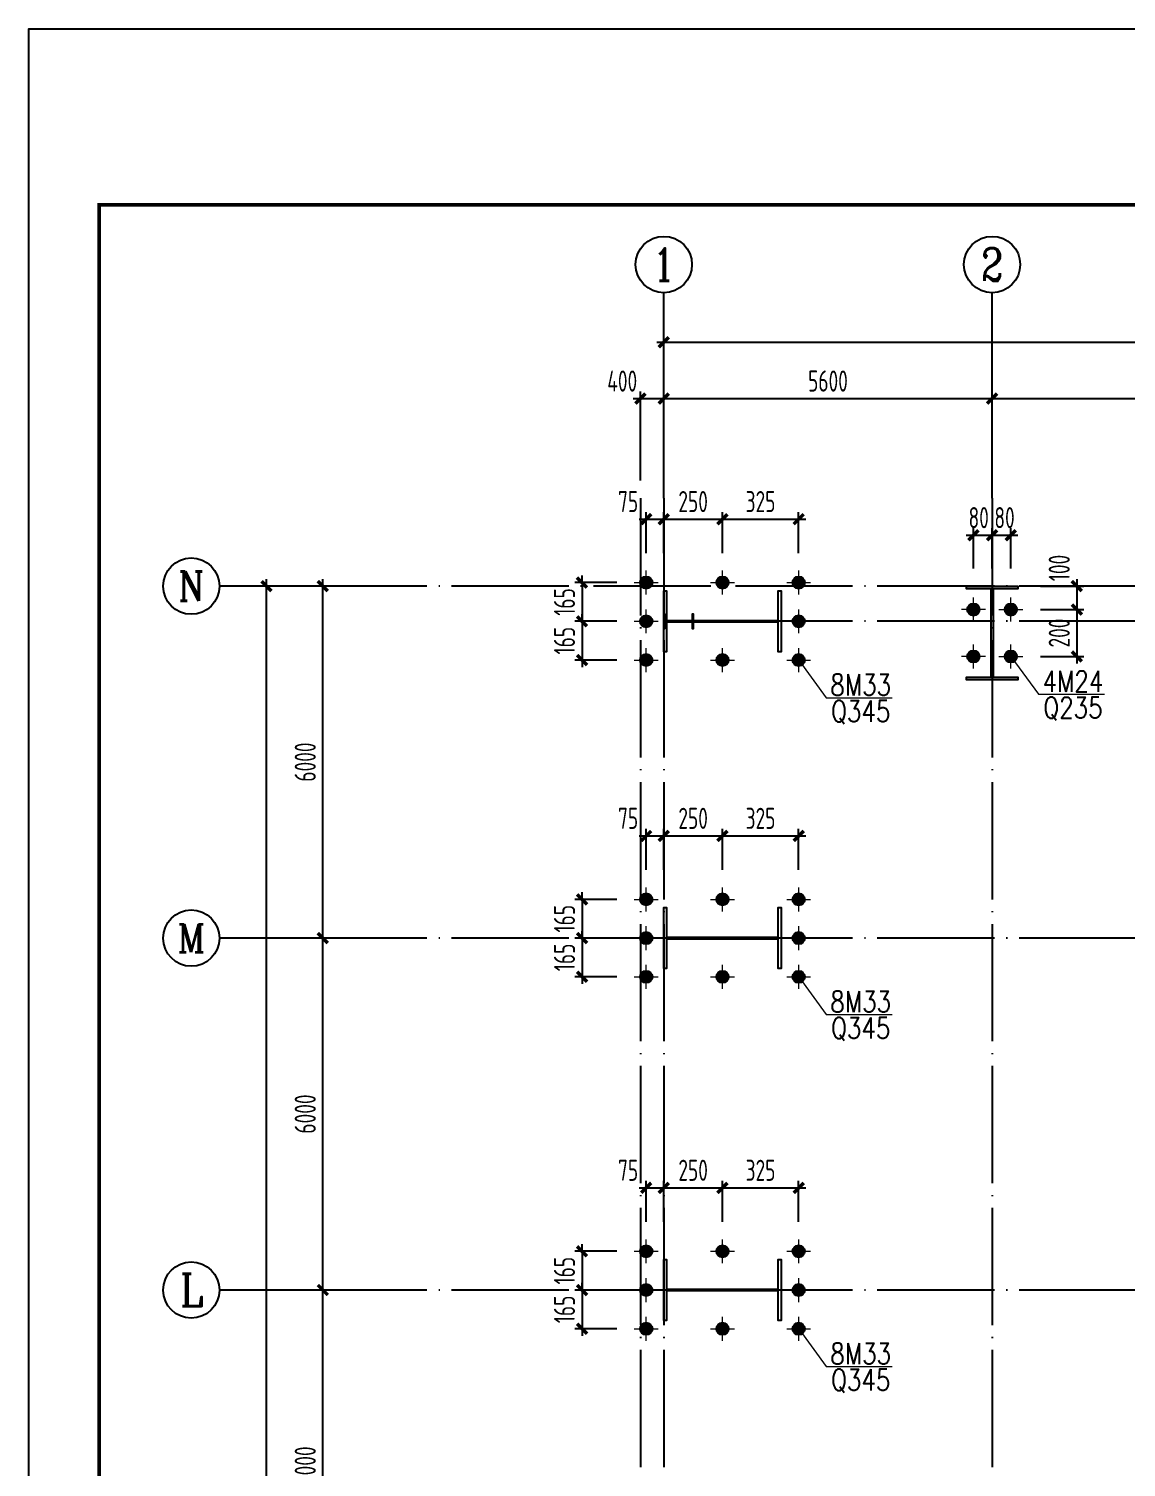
# Model space of a CAD drawing. Extents: x -1389621 to 57380, y -92505 to 283644.
# Drawn here: x -383095 to -364375, y 134046 to 158568 of the extents above; entities that cross this region are included whole.
import ezdxf
from ezdxf.enums import TextEntityAlignment as Align

# ---------------------------------------------------------------- set-up
doc = ezdxf.new("R2010")
doc.units = 0
doc.header["$LTSCALE"] = 100
doc.header["$MEASUREMENT"] = 0
doc.linetypes.add('CENTERX2', pattern=[101.6, 63.5, -12.7, 12.7, -12.7])
doc.linetypes.add('DOTE', pattern=[2.42, 2, -0.2, 0.02, -0.2])
doc.layers.get('0').update_dxf_attribs({"linetype": 'CONTINUOUS'})
doc.layers.get('Defpoints').update_dxf_attribs({"linetype": 'CONTINUOUS'})
for name, color, linetype in [('11000', 4, 'CONTINUOUS'), ('AXIS', 3, 'CONTINUOUS'), ('AXIS_TEXT', 7, 'CONTINUOUS'), ('BORDER', 7, 'CONTINUOUS'), ('DIM', 3, 'CONTINUOUS'), ('DOTE', 1, 'DOTE'), ('PUB_DIM', 3, 'CONTINUOUS'), ('柱子', 3, 'CONTINUOUS')]:
    doc.layers.add(name, color=color, linetype=linetype)
doc.layers.add('PUB_TEXT', color=7, linetype='CONTINUOUS', lineweight=15)
doc.layers.add('轴线', color=1, linetype='CENTERX2', lineweight=13)
doc.styles.add('_TCH_AXIS', font='COMPLEX', dxfattribs={"bigfont": 'GBCBIG'})
doc.styles.add('COMPLEX', font='COMPLEX')
doc.styles.add('hztxt', font='txt', dxfattribs={"width": 0.7, "height": 10, "bigfont": 'hztxt.shx'})
doc.styles.add('TSSD_Dimension', font='tssdeng.shx', dxfattribs={"width": 0.7, "bigfont": 'hztxt.shx'})
doc.dimstyles.new('TSSD_100_100', dxfattribs={"dimtxt": 300, "dimasz": 100, "dimexe": 100, "dimexo": 250, "dimgap": 100, "dimtad": 1, "dimdec": 0, "dimzin": 0, "dimdsep": 46, "dimtxsty": 'TSSD_Dimension', "dimblk": 'ARCHTICK', "dimblk1": 'ARCHTICK', "dimblk2": 'ARCHTICK', "dimcen": 0, "dimdle": 100, "dimclrt": 7, "dimadec": 0, "dimazin": 0, "dimtfac": 1, "dimtdec": 0, "dimtix": 1, "dimtmove": 2, "dimatfit": 3, "dimfxl": 0, "dimtolj": 1, "dimtzin": 0, "dimarcsym": 0})

# ---------------------------------------------------------------- blocks, each defined once
blk = doc.blocks.new('_ArchTick')
at = {"color": 0, "linetype": 'ByBlock'}
blk.add_lwpolyline([(-0.71, -0.71, 0.5, 0.5, 0), (0.71, 0.71, 0.5, 0.5, 0)], format="xyseb", dxfattribs=at)
blk = doc.blocks.new('*D447')
at = {"layer": 'Defpoints', "color": 0, "ltscale": 100}
for p in [(-378079, 137067), (-376585, 137067), (-376585, 131067)]:
    blk.add_point(p, dxfattribs=at)
at = {"layer": 'DIM', "color": 0, "lineweight": -2, "ltscale": 100}
for p, q in [((-378079, 130947), (-378079, 137187)), ((-376885, 137067), (-378199, 137067)), ((-376885, 131067), (-378199, 131067))]:
    blk.add_line(p, q, dxfattribs=at)
at = {"layer": 'DIM', "color": 0, "lineweight": -2, "ltscale": 100, "xscale": 120, "yscale": 120, "zscale": 120}
for p, rotation in [((-378079, 137067), 90), ((-378079, 131067), 270)]:
    blk.add_blockref('_ArchTick', p, dxfattribs=dict(at, rotation=rotation))
at = {"layer": 'DIM', "color": 7, "ltscale": 100, "insert": (-378379, 134067), "char_height": 360, "attachment_point": 5, "rotation": 90, "style": 'TSSD_Dimension'}
blk.add_mtext('\\A1;6000', dxfattribs=at)
blk = doc.blocks.new('*D448')
at = {"layer": 'Defpoints', "color": 0, "ltscale": 100}
for p in [(-378079, 143067), (-376585, 143067), (-376585, 137067)]:
    blk.add_point(p, dxfattribs=at)
at = {"layer": 'DIM', "color": 0, "lineweight": -2, "ltscale": 100}
for p, q in [((-376885, 143067), (-378199, 143067)), ((-378079, 136947), (-378079, 143187)), ((-376885, 137067), (-378199, 137067))]:
    blk.add_line(p, q, dxfattribs=at)
at = {"layer": 'DIM', "color": 0, "lineweight": -2, "ltscale": 100, "xscale": 120, "yscale": 120, "zscale": 120}
for p, rotation in [((-378079, 143067), 90), ((-378079, 137067), 270)]:
    blk.add_blockref('_ArchTick', p, dxfattribs=dict(at, rotation=rotation))
at = {"layer": 'DIM', "color": 7, "ltscale": 100, "insert": (-378379, 140067), "char_height": 360, "attachment_point": 5, "rotation": 90, "style": 'TSSD_Dimension'}
blk.add_mtext('\\A1;6000', dxfattribs=at)
blk = doc.blocks.new('*D449')
at = {"layer": 'Defpoints', "color": 0, "ltscale": 100}
for p in [(-378079, 149067), (-376585, 149067), (-376585, 143067)]:
    blk.add_point(p, dxfattribs=at)
at = {"layer": 'DIM', "color": 0, "lineweight": -2, "ltscale": 100}
for p, q in [((-378079, 142947), (-378079, 149187)), ((-376885, 149067), (-378199, 149067)), ((-376885, 143067), (-378199, 143067))]:
    blk.add_line(p, q, dxfattribs=at)
at = {"layer": 'DIM', "color": 0, "lineweight": -2, "ltscale": 100, "xscale": 120, "yscale": 120, "zscale": 120}
for p, rotation in [((-378079, 149067), 90), ((-378079, 143067), 270)]:
    blk.add_blockref('_ArchTick', p, dxfattribs=dict(at, rotation=rotation))
at = {"layer": 'DIM', "color": 7, "ltscale": 100, "insert": (-378379, 146067), "char_height": 360, "attachment_point": 5, "rotation": 90, "style": 'TSSD_Dimension'}
blk.add_mtext('\\A1;6000', dxfattribs=at)
blk = doc.blocks.new('*D450')
at = {"layer": 'Defpoints', "color": 0, "ltscale": 100}
for p in [(-379039, 149067), (-376345, 149067), (-376345, 77067)]:
    blk.add_point(p, dxfattribs=at)
at = {"layer": 'DIM', "color": 0, "lineweight": -2, "ltscale": 100}
for p, q in [((-379039, 76947), (-379039, 149187)), ((-376645, 149067), (-379159, 149067)), ((-376645, 77067), (-379159, 77067))]:
    blk.add_line(p, q, dxfattribs=at)
at = {"layer": 'DIM', "color": 0, "lineweight": -2, "ltscale": 100, "xscale": 120, "yscale": 120, "zscale": 120}
for p, rotation in [((-379039, 149067), 90), ((-379039, 77067), 270)]:
    blk.add_blockref('_ArchTick', p, dxfattribs=dict(at, rotation=rotation))
at = {"layer": 'DIM', "color": 7, "ltscale": 100, "insert": (-379339, 113067), "char_height": 360, "attachment_point": 5, "rotation": 90, "style": 'TSSD_Dimension'}
blk.add_mtext('\\A1;72000', dxfattribs=at)
blk = doc.blocks.new('*D472')
at = {"layer": 'Defpoints', "color": 0, "ltscale": 100}
for p in [(-366663, 152263), (-372263, 150567), (-366663, 150567)]:
    blk.add_point(p, dxfattribs=at)
at = {"layer": 'DIM', "color": 0, "lineweight": -2, "ltscale": 100}
for p, q in [((-372263, 150867), (-372263, 152383)), ((-366663, 150867), (-366663, 152383)), ((-372383, 152263), (-366543, 152263))]:
    blk.add_line(p, q, dxfattribs=at)
at = {"layer": 'DIM', "color": 0, "lineweight": -2, "ltscale": 100, "xscale": 120, "yscale": 120, "zscale": 120, "rotation": 180}
blk.add_blockref('_ArchTick', (-372263, 152263), dxfattribs=at)
at = {"layer": 'DIM', "color": 0, "lineweight": -2, "ltscale": 100, "xscale": 120, "yscale": 120, "zscale": 120}
blk.add_blockref('_ArchTick', (-366663, 152263), dxfattribs=at)
at = {"layer": 'DIM', "color": 7, "ltscale": 100, "insert": (-369463, 152563), "char_height": 360, "attachment_point": 5, "style": 'TSSD_Dimension'}
blk.add_mtext('\\A1;5600', dxfattribs=at)
blk = doc.blocks.new('*D473')
at = {"layer": 'Defpoints', "color": 0, "ltscale": 100}
for p in [(-360663, 152263), (-366663, 150567), (-360663, 150567)]:
    blk.add_point(p, dxfattribs=at)
at = {"layer": 'DIM', "color": 0, "lineweight": -2, "ltscale": 100}
for p, q in [((-366663, 150867), (-366663, 152383)), ((-360663, 150867), (-360663, 152383)), ((-366783, 152263), (-360543, 152263))]:
    blk.add_line(p, q, dxfattribs=at)
at = {"layer": 'DIM', "color": 0, "lineweight": -2, "ltscale": 100, "xscale": 120, "yscale": 120, "zscale": 120, "rotation": 180}
blk.add_blockref('_ArchTick', (-366663, 152263), dxfattribs=at)
at = {"layer": 'DIM', "color": 0, "lineweight": -2, "ltscale": 100, "xscale": 120, "yscale": 120, "zscale": 120}
blk.add_blockref('_ArchTick', (-360663, 152263), dxfattribs=at)
at = {"layer": 'DIM', "color": 7, "ltscale": 100, "insert": (-363663, 152563), "char_height": 360, "attachment_point": 5, "style": 'TSSD_Dimension'}
blk.add_mtext('\\A1;6000', dxfattribs=at)
blk = doc.blocks.new('*D478')
at = {"layer": 'Defpoints', "color": 0, "ltscale": 100}
for p in [(-336663, 153223), (-372263, 150328), (-336663, 150327)]:
    blk.add_point(p, dxfattribs=at)
at = {"layer": 'DIM', "color": 0, "lineweight": -2, "ltscale": 100}
for p, q in [((-372263, 150628), (-372263, 153344)), ((-336663, 150627), (-336663, 153343)), ((-372383, 153224), (-336543, 153223))]:
    blk.add_line(p, q, dxfattribs=at)
at = {"layer": 'DIM', "color": 0, "lineweight": -2, "ltscale": 100, "xscale": 120, "yscale": 120, "zscale": 120}
for p, rotation in [((-372263, 153224), 179.9981966643627), ((-336663, 153223), 359.9981966643626)]:
    blk.add_blockref('_ArchTick', p, dxfattribs=dict(at, rotation=rotation))
at = {"layer": 'DIM', "color": 7, "ltscale": 100, "insert": (-354463, 153523), "char_height": 360, "attachment_point": 5, "rotation": 359.9982, "style": 'TSSD_Dimension'}
blk.add_mtext('\\A1;35600', dxfattribs=at)
blk = doc.blocks.new('*D481')
at = {"layer": 'Defpoints', "color": 0, "ltscale": 100}
for p in [(-372263, 152263), (-372663, 150567), (-372263, 150567)]:
    blk.add_point(p, dxfattribs=at)
at = {"layer": 'DIM', "color": 0, "lineweight": -2, "ltscale": 100}
for p, q in [((-372663, 150867), (-372663, 152383)), ((-372263, 150867), (-372263, 152383)), ((-372783, 152263), (-372143, 152263))]:
    blk.add_line(p, q, dxfattribs=at)
at = {"layer": 'DIM', "color": 0, "lineweight": -2, "ltscale": 100, "xscale": 120, "yscale": 120, "zscale": 120, "rotation": 180}
blk.add_blockref('_ArchTick', (-372663, 152263), dxfattribs=at)
at = {"layer": 'DIM', "color": 0, "lineweight": -2, "ltscale": 100, "xscale": 120, "yscale": 120, "zscale": 120}
blk.add_blockref('_ArchTick', (-372263, 152263), dxfattribs=at)
at = {"layer": 'DIM', "color": 7, "ltscale": 100, "insert": (-372972, 152563), "char_height": 360, "attachment_point": 5, "style": 'TSSD_Dimension'}
blk.add_mtext('\\A1;400', dxfattribs=at)
blk = doc.blocks.new('_AXISO')
blk.add_circle((0, 0), 0.5)
at = {"layer": 'AXIS_TEXT', "style": 'COMPLEX', "width": 1.041667}
blk.add_attdef('A', text='', height=0.56, dxfattribs=at).set_placement((-0.25, -0.28), (0.25, -0.28), align=Align.FIT)
blk = doc.blocks.new('*D622')
at = {"layer": 'Defpoints', "color": 0, "ltscale": 100}
for p in [(-372767, 137727), (-373658, 137067), (-372767, 137067)]:
    blk.add_point(p, dxfattribs=at)
at = {"layer": 'DIM', "color": 0, "lineweight": -2, "ltscale": 100}
for p, q in [((-373658, 137727), (-373658, 137847)), ((-373067, 137727), (-373778, 137727)), ((-373658, 137727), (-373658, 137067)), ((-373067, 137067), (-373778, 137067)), ((-373658, 137067), (-373658, 136947))]:
    blk.add_line(p, q, dxfattribs=at)
at = {"layer": 'DIM', "color": 0, "lineweight": -2, "ltscale": 100, "xscale": 120, "yscale": 120, "zscale": 120}
for p, rotation in [((-373658, 137727), 270), ((-373658, 137067), 90)]:
    blk.add_blockref('_ArchTick', p, dxfattribs=dict(at, rotation=rotation))
at = {"layer": 'DIM', "color": 7, "ltscale": 100, "insert": (-373958, 137397), "char_height": 360, "attachment_point": 5, "rotation": 90, "style": 'TSSD_Dimension'}
blk.add_mtext('\\A1;165', dxfattribs=at)
blk = doc.blocks.new('*D623')
at = {"layer": 'Defpoints', "color": 0, "ltscale": 100}
for p in [(-372263, 138808), (-372563, 137931), (-372263, 137931)]:
    blk.add_point(p, dxfattribs=at)
at = {"layer": 'DIM', "color": 0, "lineweight": -2, "ltscale": 100}
for p, q in [((-372683, 138808), (-372143, 138808)), ((-372563, 138231), (-372563, 138928)), ((-372263, 138231), (-372263, 138928))]:
    blk.add_line(p, q, dxfattribs=at)
at = {"layer": 'DIM', "color": 0, "lineweight": -2, "ltscale": 100, "xscale": 120, "yscale": 120, "zscale": 120, "rotation": 180}
blk.add_blockref('_ArchTick', (-372563, 138808), dxfattribs=at)
at = {"layer": 'DIM', "color": 0, "lineweight": -2, "ltscale": 100, "xscale": 120, "yscale": 120, "zscale": 120}
blk.add_blockref('_ArchTick', (-372263, 138808), dxfattribs=at)
at = {"layer": 'DIM', "color": 7, "ltscale": 100, "insert": (-372872, 139108), "char_height": 360, "attachment_point": 5, "style": 'TSSD_Dimension'}
blk.add_mtext('\\A1;75', dxfattribs=at)
blk = doc.blocks.new('*D624')
at = {"layer": 'Defpoints', "color": 0, "ltscale": 100}
for p in [(-371263, 138808), (-372263, 137931), (-371263, 137931)]:
    blk.add_point(p, dxfattribs=at)
at = {"layer": 'DIM', "color": 0, "lineweight": -2, "ltscale": 100}
for p, q in [((-372383, 138808), (-371143, 138808)), ((-372263, 138231), (-372263, 138928)), ((-371263, 138231), (-371263, 138928))]:
    blk.add_line(p, q, dxfattribs=at)
at = {"layer": 'DIM', "color": 0, "lineweight": -2, "ltscale": 100, "xscale": 120, "yscale": 120, "zscale": 120, "rotation": 180}
blk.add_blockref('_ArchTick', (-372263, 138808), dxfattribs=at)
at = {"layer": 'DIM', "color": 0, "lineweight": -2, "ltscale": 100, "xscale": 120, "yscale": 120, "zscale": 120}
blk.add_blockref('_ArchTick', (-371263, 138808), dxfattribs=at)
at = {"layer": 'DIM', "color": 7, "ltscale": 100, "insert": (-371763, 139108), "char_height": 360, "attachment_point": 5, "style": 'TSSD_Dimension'}
blk.add_mtext('\\A1;250', dxfattribs=at)
blk = doc.blocks.new('*D625')
at = {"layer": 'Defpoints', "color": 0, "ltscale": 100}
for p in [(-369963, 138808), (-371263, 137931), (-369963, 137931)]:
    blk.add_point(p, dxfattribs=at)
at = {"layer": 'DIM', "color": 0, "lineweight": -2, "ltscale": 100}
for p, q in [((-371383, 138808), (-369843, 138808)), ((-371263, 138231), (-371263, 138928)), ((-369963, 138231), (-369963, 138928))]:
    blk.add_line(p, q, dxfattribs=at)
at = {"layer": 'DIM', "color": 0, "lineweight": -2, "ltscale": 100, "xscale": 120, "yscale": 120, "zscale": 120, "rotation": 180}
blk.add_blockref('_ArchTick', (-371263, 138808), dxfattribs=at)
at = {"layer": 'DIM', "color": 0, "lineweight": -2, "ltscale": 100, "xscale": 120, "yscale": 120, "zscale": 120}
blk.add_blockref('_ArchTick', (-369963, 138808), dxfattribs=at)
at = {"layer": 'DIM', "color": 7, "ltscale": 100, "insert": (-370613, 139108), "char_height": 360, "attachment_point": 5, "style": 'TSSD_Dimension'}
blk.add_mtext('\\A1;325', dxfattribs=at)
blk = doc.blocks.new('*D626')
at = {"layer": 'Defpoints', "color": 0, "ltscale": 100}
for p in [(-372767, 137067), (-373658, 136407), (-372767, 136407)]:
    blk.add_point(p, dxfattribs=at)
at = {"layer": 'DIM', "color": 0, "lineweight": -2, "ltscale": 100}
for p, q in [((-373658, 137067), (-373658, 137187)), ((-373067, 137067), (-373778, 137067)), ((-373658, 137067), (-373658, 136407)), ((-373067, 136407), (-373778, 136407)), ((-373658, 136407), (-373658, 136287))]:
    blk.add_line(p, q, dxfattribs=at)
at = {"layer": 'DIM', "color": 0, "lineweight": -2, "ltscale": 100, "xscale": 120, "yscale": 120, "zscale": 120}
for p, rotation in [((-373658, 137067), 270), ((-373658, 136407), 90)]:
    blk.add_blockref('_ArchTick', p, dxfattribs=dict(at, rotation=rotation))
at = {"layer": 'DIM', "color": 7, "ltscale": 100, "insert": (-373958, 136737), "char_height": 360, "attachment_point": 5, "rotation": 90, "style": 'TSSD_Dimension'}
blk.add_mtext('\\A1;165', dxfattribs=at)
blk = doc.blocks.new('*D636')
at = {"layer": 'Defpoints', "color": 0, "ltscale": 100}
for p in [(-372767, 143727), (-373658, 143067), (-372767, 143067)]:
    blk.add_point(p, dxfattribs=at)
at = {"layer": 'DIM', "color": 0, "lineweight": -2, "ltscale": 100}
for p, q in [((-373067, 143727), (-373778, 143727)), ((-373658, 143727), (-373658, 143847)), ((-373658, 143727), (-373658, 143067)), ((-373067, 143067), (-373778, 143067)), ((-373658, 143067), (-373658, 142947))]:
    blk.add_line(p, q, dxfattribs=at)
at = {"layer": 'DIM', "color": 0, "lineweight": -2, "ltscale": 100, "xscale": 120, "yscale": 120, "zscale": 120}
for p, rotation in [((-373658, 143727), 270), ((-373658, 143067), 90)]:
    blk.add_blockref('_ArchTick', p, dxfattribs=dict(at, rotation=rotation))
at = {"layer": 'DIM', "color": 7, "ltscale": 100, "insert": (-373958, 143397), "char_height": 360, "attachment_point": 5, "rotation": 90, "style": 'TSSD_Dimension'}
blk.add_mtext('\\A1;165', dxfattribs=at)
blk = doc.blocks.new('*D637')
at = {"layer": 'Defpoints', "color": 0, "ltscale": 100}
for p in [(-372263, 144808), (-372563, 143931), (-372263, 143931)]:
    blk.add_point(p, dxfattribs=at)
at = {"layer": 'DIM', "color": 0, "lineweight": -2, "ltscale": 100}
for p, q in [((-372683, 144808), (-372143, 144808)), ((-372563, 144231), (-372563, 144928)), ((-372263, 144231), (-372263, 144928))]:
    blk.add_line(p, q, dxfattribs=at)
at = {"layer": 'DIM', "color": 0, "lineweight": -2, "ltscale": 100, "xscale": 120, "yscale": 120, "zscale": 120, "rotation": 180}
blk.add_blockref('_ArchTick', (-372563, 144808), dxfattribs=at)
at = {"layer": 'DIM', "color": 0, "lineweight": -2, "ltscale": 100, "xscale": 120, "yscale": 120, "zscale": 120}
blk.add_blockref('_ArchTick', (-372263, 144808), dxfattribs=at)
at = {"layer": 'DIM', "color": 7, "ltscale": 100, "insert": (-372872, 145108), "char_height": 360, "attachment_point": 5, "style": 'TSSD_Dimension'}
blk.add_mtext('\\A1;75', dxfattribs=at)
blk = doc.blocks.new('*D638')
at = {"layer": 'Defpoints', "color": 0, "ltscale": 100}
for p in [(-371263, 144808), (-372263, 143931), (-371263, 143931)]:
    blk.add_point(p, dxfattribs=at)
at = {"layer": 'DIM', "color": 0, "lineweight": -2, "ltscale": 100}
for p, q in [((-372383, 144808), (-371143, 144808)), ((-372263, 144231), (-372263, 144928)), ((-371263, 144231), (-371263, 144928))]:
    blk.add_line(p, q, dxfattribs=at)
at = {"layer": 'DIM', "color": 0, "lineweight": -2, "ltscale": 100, "xscale": 120, "yscale": 120, "zscale": 120, "rotation": 180}
blk.add_blockref('_ArchTick', (-372263, 144808), dxfattribs=at)
at = {"layer": 'DIM', "color": 0, "lineweight": -2, "ltscale": 100, "xscale": 120, "yscale": 120, "zscale": 120}
blk.add_blockref('_ArchTick', (-371263, 144808), dxfattribs=at)
at = {"layer": 'DIM', "color": 7, "ltscale": 100, "insert": (-371763, 145108), "char_height": 360, "attachment_point": 5, "style": 'TSSD_Dimension'}
blk.add_mtext('\\A1;250', dxfattribs=at)
blk = doc.blocks.new('*D639')
at = {"layer": 'Defpoints', "color": 0, "ltscale": 100}
for p in [(-369963, 144808), (-371263, 143931), (-369963, 143931)]:
    blk.add_point(p, dxfattribs=at)
at = {"layer": 'DIM', "color": 0, "lineweight": -2, "ltscale": 100}
for p, q in [((-371383, 144808), (-369843, 144808)), ((-371263, 144231), (-371263, 144928)), ((-369963, 144231), (-369963, 144928))]:
    blk.add_line(p, q, dxfattribs=at)
at = {"layer": 'DIM', "color": 0, "lineweight": -2, "ltscale": 100, "xscale": 120, "yscale": 120, "zscale": 120, "rotation": 180}
blk.add_blockref('_ArchTick', (-371263, 144808), dxfattribs=at)
at = {"layer": 'DIM', "color": 0, "lineweight": -2, "ltscale": 100, "xscale": 120, "yscale": 120, "zscale": 120}
blk.add_blockref('_ArchTick', (-369963, 144808), dxfattribs=at)
at = {"layer": 'DIM', "color": 7, "ltscale": 100, "insert": (-370613, 145108), "char_height": 360, "attachment_point": 5, "style": 'TSSD_Dimension'}
blk.add_mtext('\\A1;325', dxfattribs=at)
blk = doc.blocks.new('*D640')
at = {"layer": 'Defpoints', "color": 0, "ltscale": 100}
for p in [(-372767, 143067), (-373658, 142407), (-372767, 142407)]:
    blk.add_point(p, dxfattribs=at)
at = {"layer": 'DIM', "color": 0, "lineweight": -2, "ltscale": 100}
for p, q in [((-373067, 143067), (-373778, 143067)), ((-373658, 143067), (-373658, 143187)), ((-373658, 143067), (-373658, 142407)), ((-373067, 142407), (-373778, 142407)), ((-373658, 142407), (-373658, 142287))]:
    blk.add_line(p, q, dxfattribs=at)
at = {"layer": 'DIM', "color": 0, "lineweight": -2, "ltscale": 100, "xscale": 120, "yscale": 120, "zscale": 120}
for p, rotation in [((-373658, 143067), 270), ((-373658, 142407), 90)]:
    blk.add_blockref('_ArchTick', p, dxfattribs=dict(at, rotation=rotation))
at = {"layer": 'DIM', "color": 7, "ltscale": 100, "insert": (-373958, 142737), "char_height": 360, "attachment_point": 5, "rotation": 90, "style": 'TSSD_Dimension'}
blk.add_mtext('\\A1;165', dxfattribs=at)
blk = doc.blocks.new('*D650')
at = {"layer": 'Defpoints', "color": 0, "ltscale": 100}
for p in [(-372767, 149127), (-373658, 148467), (-372767, 148467)]:
    blk.add_point(p, dxfattribs=at)
at = {"layer": 'DIM', "color": 0, "lineweight": -2, "ltscale": 100}
for p, q in [((-373067, 149127), (-373778, 149127)), ((-373658, 149127), (-373658, 149247)), ((-373658, 149127), (-373658, 148467)), ((-373067, 148467), (-373778, 148467)), ((-373658, 148467), (-373658, 148347))]:
    blk.add_line(p, q, dxfattribs=at)
at = {"layer": 'DIM', "color": 0, "lineweight": -2, "ltscale": 100, "xscale": 120, "yscale": 120, "zscale": 120}
for p, rotation in [((-373658, 149127), 270), ((-373658, 148467), 90)]:
    blk.add_blockref('_ArchTick', p, dxfattribs=dict(at, rotation=rotation))
at = {"layer": 'DIM', "color": 7, "ltscale": 100, "insert": (-373958, 148797), "char_height": 360, "attachment_point": 5, "rotation": 90, "style": 'TSSD_Dimension'}
blk.add_mtext('\\A1;165', dxfattribs=at)
blk = doc.blocks.new('*D651')
at = {"layer": 'Defpoints', "color": 0, "ltscale": 100}
for p in [(-372263, 150208), (-372563, 149331), (-372263, 149331)]:
    blk.add_point(p, dxfattribs=at)
at = {"layer": 'DIM', "color": 0, "lineweight": -2, "ltscale": 100}
for p, q in [((-372563, 149631), (-372563, 150328)), ((-372263, 149631), (-372263, 150328)), ((-372683, 150208), (-372143, 150208))]:
    blk.add_line(p, q, dxfattribs=at)
at = {"layer": 'DIM', "color": 0, "lineweight": -2, "ltscale": 100, "xscale": 120, "yscale": 120, "zscale": 120, "rotation": 180}
blk.add_blockref('_ArchTick', (-372563, 150208), dxfattribs=at)
at = {"layer": 'DIM', "color": 0, "lineweight": -2, "ltscale": 100, "xscale": 120, "yscale": 120, "zscale": 120}
blk.add_blockref('_ArchTick', (-372263, 150208), dxfattribs=at)
at = {"layer": 'DIM', "color": 7, "ltscale": 100, "insert": (-372872, 150508), "char_height": 360, "attachment_point": 5, "style": 'TSSD_Dimension'}
blk.add_mtext('\\A1;75', dxfattribs=at)
blk = doc.blocks.new('*D652')
at = {"layer": 'Defpoints', "color": 0, "ltscale": 100}
for p in [(-371263, 150208), (-372263, 149331), (-371263, 149331)]:
    blk.add_point(p, dxfattribs=at)
at = {"layer": 'DIM', "color": 0, "lineweight": -2, "ltscale": 100}
for p, q in [((-372263, 149631), (-372263, 150328)), ((-371263, 149631), (-371263, 150328)), ((-372383, 150208), (-371143, 150208))]:
    blk.add_line(p, q, dxfattribs=at)
at = {"layer": 'DIM', "color": 0, "lineweight": -2, "ltscale": 100, "xscale": 120, "yscale": 120, "zscale": 120, "rotation": 180}
blk.add_blockref('_ArchTick', (-372263, 150208), dxfattribs=at)
at = {"layer": 'DIM', "color": 0, "lineweight": -2, "ltscale": 100, "xscale": 120, "yscale": 120, "zscale": 120}
blk.add_blockref('_ArchTick', (-371263, 150208), dxfattribs=at)
at = {"layer": 'DIM', "color": 7, "ltscale": 100, "insert": (-371763, 150508), "char_height": 360, "attachment_point": 5, "style": 'TSSD_Dimension'}
blk.add_mtext('\\A1;250', dxfattribs=at)
blk = doc.blocks.new('*D653')
at = {"layer": 'Defpoints', "color": 0, "ltscale": 100}
for p in [(-369963, 150208), (-371263, 149331), (-369963, 149331)]:
    blk.add_point(p, dxfattribs=at)
at = {"layer": 'DIM', "color": 0, "lineweight": -2, "ltscale": 100}
for p, q in [((-371263, 149631), (-371263, 150328)), ((-369963, 149631), (-369963, 150328)), ((-371383, 150208), (-369843, 150208))]:
    blk.add_line(p, q, dxfattribs=at)
at = {"layer": 'DIM', "color": 0, "lineweight": -2, "ltscale": 100, "xscale": 120, "yscale": 120, "zscale": 120, "rotation": 180}
blk.add_blockref('_ArchTick', (-371263, 150208), dxfattribs=at)
at = {"layer": 'DIM', "color": 0, "lineweight": -2, "ltscale": 100, "xscale": 120, "yscale": 120, "zscale": 120}
blk.add_blockref('_ArchTick', (-369963, 150208), dxfattribs=at)
at = {"layer": 'DIM', "color": 7, "ltscale": 100, "insert": (-370613, 150508), "char_height": 360, "attachment_point": 5, "style": 'TSSD_Dimension'}
blk.add_mtext('\\A1;325', dxfattribs=at)
blk = doc.blocks.new('*D654')
at = {"layer": 'Defpoints', "color": 0, "ltscale": 100}
for p in [(-372767, 148467), (-373658, 147807), (-372767, 147807)]:
    blk.add_point(p, dxfattribs=at)
at = {"layer": 'DIM', "color": 0, "lineweight": -2, "ltscale": 100}
for p, q in [((-373067, 148467), (-373778, 148467)), ((-373658, 148467), (-373658, 148587)), ((-373658, 148467), (-373658, 147807)), ((-373067, 147807), (-373778, 147807)), ((-373658, 147807), (-373658, 147687))]:
    blk.add_line(p, q, dxfattribs=at)
at = {"layer": 'DIM', "color": 0, "lineweight": -2, "ltscale": 100, "xscale": 120, "yscale": 120, "zscale": 120}
for p, rotation in [((-373658, 148467), 270), ((-373658, 147807), 90)]:
    blk.add_blockref('_ArchTick', p, dxfattribs=dict(at, rotation=rotation))
at = {"layer": 'DIM', "color": 7, "ltscale": 100, "insert": (-373958, 148137), "char_height": 360, "attachment_point": 5, "rotation": 90, "style": 'TSSD_Dimension'}
blk.add_mtext('\\A1;165', dxfattribs=at)
blk = doc.blocks.new('*D666')
at = {"layer": 'Defpoints', "color": 0, "ltscale": 100}
for p in [(-366343, 149934), (-366663, 149067), (-366343, 149067)]:
    blk.add_point(p, dxfattribs=at)
at = {"layer": 'DIM', "color": 0, "lineweight": -2, "ltscale": 100}
for p, q in [((-366783, 149934), (-366223, 149934)), ((-366663, 149367), (-366663, 150054)), ((-366343, 149367), (-366343, 150054))]:
    blk.add_line(p, q, dxfattribs=at)
at = {"layer": 'DIM', "color": 0, "lineweight": -2, "ltscale": 100, "xscale": 120, "yscale": 120, "zscale": 120, "rotation": 180}
blk.add_blockref('_ArchTick', (-366663, 149934), dxfattribs=at)
at = {"layer": 'DIM', "color": 0, "lineweight": -2, "ltscale": 100, "xscale": 120, "yscale": 120, "zscale": 120}
blk.add_blockref('_ArchTick', (-366343, 149934), dxfattribs=at)
at = {"layer": 'DIM', "color": 7, "ltscale": 100, "insert": (-366451, 150234), "char_height": 360, "attachment_point": 5, "style": 'TSSD_Dimension'}
blk.add_mtext('\\A1;80', dxfattribs=at)
blk = doc.blocks.new('*D667')
at = {"layer": 'Defpoints', "color": 0, "ltscale": 100}
for p in [(-366663, 149934), (-366983, 149067), (-366663, 149067)]:
    blk.add_point(p, dxfattribs=at)
at = {"layer": 'DIM', "color": 0, "lineweight": -2, "ltscale": 100}
for p, q in [((-367103, 149934), (-366543, 149934)), ((-366983, 149367), (-366983, 150054)), ((-366663, 149367), (-366663, 150054))]:
    blk.add_line(p, q, dxfattribs=at)
at = {"layer": 'DIM', "color": 0, "lineweight": -2, "ltscale": 100, "xscale": 120, "yscale": 120, "zscale": 120, "rotation": 180}
blk.add_blockref('_ArchTick', (-366983, 149934), dxfattribs=at)
at = {"layer": 'DIM', "color": 0, "lineweight": -2, "ltscale": 100, "xscale": 120, "yscale": 120, "zscale": 120}
blk.add_blockref('_ArchTick', (-366663, 149934), dxfattribs=at)
at = {"layer": 'DIM', "color": 7, "ltscale": 100, "insert": (-366892, 150234), "char_height": 360, "attachment_point": 5, "style": 'TSSD_Dimension'}
blk.add_mtext('\\A1;80', dxfattribs=at)
blk = doc.blocks.new('*D668')
at = {"layer": 'Defpoints', "color": 0, "ltscale": 100}
for p in [(-366139, 148667), (-366139, 147867), (-365218, 147867)]:
    blk.add_point(p, dxfattribs=at)
at = {"layer": 'DIM', "color": 0, "lineweight": -2, "ltscale": 100}
for p, q in [((-365839, 148667), (-365098, 148667)), ((-365218, 148787), (-365218, 147747)), ((-365839, 147867), (-365098, 147867))]:
    blk.add_line(p, q, dxfattribs=at)
at = {"layer": 'DIM', "color": 0, "lineweight": -2, "ltscale": 100, "xscale": 120, "yscale": 120, "zscale": 120}
for p, rotation in [((-365218, 148667), 90), ((-365218, 147867), 270)]:
    blk.add_blockref('_ArchTick', p, dxfattribs=dict(at, rotation=rotation))
at = {"layer": 'DIM', "color": 7, "ltscale": 100, "insert": (-365518, 148267), "char_height": 360, "attachment_point": 5, "rotation": 90, "style": 'TSSD_Dimension'}
blk.add_mtext('\\A1;200', dxfattribs=at)
blk = doc.blocks.new('*D669')
at = {"layer": 'Defpoints', "color": 0, "ltscale": 100}
for p in [(-366139, 149067), (-366139, 148667), (-365218, 148667)]:
    blk.add_point(p, dxfattribs=at)
at = {"layer": 'DIM', "color": 0, "lineweight": -2, "ltscale": 100}
for p, q in [((-365218, 149187), (-365218, 148547)), ((-365839, 149067), (-365098, 149067)), ((-365839, 148667), (-365098, 148667))]:
    blk.add_line(p, q, dxfattribs=at)
at = {"layer": 'DIM', "color": 0, "lineweight": -2, "ltscale": 100, "xscale": 120, "yscale": 120, "zscale": 120}
for p, rotation in [((-365218, 149067), 90), ((-365218, 148667), 270)]:
    blk.add_blockref('_ArchTick', p, dxfattribs=dict(at, rotation=rotation))
at = {"layer": 'DIM', "color": 7, "ltscale": 100, "insert": (-365518, 149376), "char_height": 360, "attachment_point": 5, "rotation": 90, "style": 'TSSD_Dimension'}
blk.add_mtext('\\A1;100', dxfattribs=at)

msp = doc.modelspace()

# ---------------------------------------------------------------- hatches: boundary and pattern name
h = msp.add_hatch(color=256)
edge = h.paths.add_edge_path()
edge.add_arc((-372562.633, 149126.574), 104, 0, 360)
h = msp.add_hatch(color=256)
edge = h.paths.add_edge_path()
edge.add_arc((-371262.633, 149126.574), 104, 0, 360)
h = msp.add_hatch(color=256)
edge = h.paths.add_edge_path()
edge.add_arc((-369962.633, 149126.574), 104, 0, 360)
h = msp.add_hatch(color=256)
edge = h.paths.add_edge_path()
edge.add_arc((-366982.633, 148666.574), 104, 0, 360)
h = msp.add_hatch(color=256)
edge = h.paths.add_edge_path()
edge.add_arc((-366342.633, 148666.574), 104, 0, 360)
h = msp.add_hatch(color=256)
edge = h.paths.add_edge_path()
edge.add_arc((-372562.633, 148466.574), 104, 0, 360)
h = msp.add_hatch(color=256)
edge = h.paths.add_edge_path()
edge.add_arc((-369962.633, 148466.574), 104, 0, 360)
h = msp.add_hatch(color=256)
edge = h.paths.add_edge_path()
edge.add_arc((-372562.633, 147806.574), 104, 0, 360)
h = msp.add_hatch(color=256)
edge = h.paths.add_edge_path()
edge.add_arc((-371262.633, 147806.574), 104, 0, 360)
h = msp.add_hatch(color=256)
edge = h.paths.add_edge_path()
edge.add_arc((-369962.633, 147806.574), 104, 0, 360)
h = msp.add_hatch(color=256)
edge = h.paths.add_edge_path()
edge.add_arc((-366982.633, 147866.574), 104, 0, 360)
h = msp.add_hatch(color=256)
edge = h.paths.add_edge_path()
edge.add_arc((-366342.633, 147866.574), 104, 0, 360)
h = msp.add_hatch(color=256)
edge = h.paths.add_edge_path()
edge.add_arc((-372562.633, 143726.574), 104, 0, 360)
h = msp.add_hatch(color=256)
edge = h.paths.add_edge_path()
edge.add_arc((-371262.633, 143726.574), 104, 0, 360)
h = msp.add_hatch(color=256)
edge = h.paths.add_edge_path()
edge.add_arc((-369962.633, 143726.574), 104, 0, 360)
h = msp.add_hatch(color=256)
edge = h.paths.add_edge_path()
edge.add_arc((-372562.633, 143066.574), 104, 0, 360)
h = msp.add_hatch(color=256)
edge = h.paths.add_edge_path()
edge.add_arc((-369962.633, 143066.574), 104, 0, 360)
h = msp.add_hatch(color=256)
edge = h.paths.add_edge_path()
edge.add_arc((-372562.633, 142406.574), 104, 0, 360)
h = msp.add_hatch(color=256)
edge = h.paths.add_edge_path()
edge.add_arc((-371262.633, 142406.574), 104, 0, 360)
h = msp.add_hatch(color=256)
edge = h.paths.add_edge_path()
edge.add_arc((-369962.633, 142406.574), 104, 0, 360)
h = msp.add_hatch(color=256)
edge = h.paths.add_edge_path()
edge.add_arc((-372562.633, 137726.574), 104, 0, 360)
h = msp.add_hatch(color=256)
edge = h.paths.add_edge_path()
edge.add_arc((-371262.633, 137726.574), 104, 0, 360)
h = msp.add_hatch(color=256)
edge = h.paths.add_edge_path()
edge.add_arc((-369962.633, 137726.574), 104, 0, 360)
h = msp.add_hatch(color=256)
edge = h.paths.add_edge_path()
edge.add_arc((-372562.633, 137066.574), 104, 0, 360)
h = msp.add_hatch(color=256)
edge = h.paths.add_edge_path()
edge.add_arc((-369962.633, 137066.574), 104, 0, 360)
h = msp.add_hatch(color=256)
edge = h.paths.add_edge_path()
edge.add_arc((-372562.633, 136406.574), 104, 0, 360)
h = msp.add_hatch(color=256)
edge = h.paths.add_edge_path()
edge.add_arc((-371262.633, 136406.574), 104, 0, 360)
h = msp.add_hatch(color=256)
edge = h.paths.add_edge_path()
edge.add_arc((-369962.633, 136406.574), 104, 0, 360)

# ---------------------------------------------------------------- linework, layer by layer
at = {"layer": '11000'}
for centre in [(-372562.633, 149126.574), (-371262.633, 149126.574), (-369962.633, 149126.574), (-366982.633, 148666.574), (-366342.633, 148666.574), (-372562.633, 148466.574), (-369962.633, 148466.574), (-372562.633, 147806.574), (-371262.633, 147806.574), (-369962.633, 147806.574), (-366982.633, 147866.574), (-366342.633, 147866.574), (-372562.633, 143726.574), (-371262.633, 143726.574), (-369962.633, 143726.574), (-372562.633, 143066.574), (-369962.633, 143066.574), (-372562.633, 142406.574), (-371262.633, 142406.574), (-369962.633, 142406.574), (-372562.633, 137726.574), (-371262.633, 137726.574), (-369962.633, 137726.574), (-372562.633, 137066.574), (-369962.633, 137066.574), (-372562.633, 136406.574), (-371262.633, 136406.574), (-369962.633, 136406.574)]:
    msp.add_circle(centre, 104, dxfattribs=at)
at = {"layer": 'AXIS'}
for p, q in [((-372262.633, 150566.574), (-372262.633, 154068.464)), ((-366662.633, 150566.574), (-366662.633, 154068.464)), ((-376584.631, 149066.574), (-379842.376, 149066.574)), ((-376584.631, 143066.574), (-379842.376, 143066.574)), ((-376584.631, 137066.574), (-379842.376, 137066.574))]:
    msp.add_line(p, q, dxfattribs=at)
at = {"layer": 'BORDER'}
msp.add_lwpolyline([(-383095.485, 57648.326), (-383095.485, 158568.326), (-311815.485, 158568.326), (-311815.485, 57648.326)], close=True, dxfattribs=at)
at = {"layer": 'BORDER', "const_width": 60}
msp.add_lwpolyline([(-381895.485, 58848.326), (-381895.485, 155568.326), (-313015.485, 155568.326), (-313015.485, 58848.326)], close=True, dxfattribs=at)
at = {"layer": 'DOTE', "linetype": 'DOTE', "ltscale": 10}
for p, q in [((-372662.633, 150566.574), (-372662.633, 75566.574)), ((-372262.633, 150566.574), (-372262.633, 75566.574)), ((-366662.633, 150566.574), (-366662.633, 75566.574)), ((-335162.633, 149066.574), (-376584.631, 149066.574)), ((-335162.633, 148466.574), (-372262.633, 148466.574)), ((-335162.633, 143066.574), (-376584.631, 143066.574)), ((-335162.633, 137066.574), (-376584.631, 137066.574))]:
    msp.add_line(p, q, dxfattribs=at)
at = {"layer": 'PUB_TEXT'}
for p, q in [((-369962.633, 147806.574), (-369491.365, 147163.667)), ((-366342.633, 147866.574), (-365871.365, 147223.667)), ((-369491.365, 147163.667), (-368365.713, 147163.667)), ((-365871.365, 147223.667), (-364745.713, 147223.667)), ((-369962.633, 142406.574), (-369491.365, 141763.667)), ((-369491.365, 141763.667), (-368365.713, 141763.667)), ((-369962.633, 136406.574), (-369491.365, 135763.667)), ((-369491.365, 135763.667), (-368365.713, 135763.667))]:
    msp.add_line(p, q, dxfattribs=at)
at = {"layer": '柱子', "ltscale": 100}
for points in [[(-372214.633, 148450.574), (-372214.633, 147946.574), (-372262.633, 147946.574), (-372262.633, 148986.574), (-372214.633, 148986.574), (-372214.633, 148482.574), (-370310.633, 148482.574), (-370310.633, 148986.574), (-370262.633, 148986.574), (-370262.633, 147946.574), (-370310.633, 147946.574), (-370310.633, 148450.574)], [(-366646.633, 147514.574), (-366222.633, 147514.574), (-366222.633, 147466.574), (-367102.633, 147466.574), (-367102.633, 147514.574), (-366678.633, 147514.574), (-366678.633, 149018.574), (-367102.633, 149018.574), (-367102.633, 149066.574), (-366222.633, 149066.574), (-366222.633, 149018.574), (-366646.633, 149018.574)], [(-372250.633, 148462.574), (-372250.633, 148336.574), (-372262.633, 148336.574), (-372262.633, 148596.574), (-372250.633, 148596.574), (-372250.633, 148470.574), (-371774.633, 148470.574), (-371774.633, 148596.574), (-371762.633, 148596.574), (-371762.633, 148336.574), (-371774.633, 148336.574), (-371774.633, 148462.574)], [(-372214.633, 143050.574), (-372214.633, 142546.574), (-372262.633, 142546.574), (-372262.633, 143586.574), (-372214.633, 143586.574), (-372214.633, 143082.574), (-370310.633, 143082.574), (-370310.633, 143586.574), (-370262.633, 143586.574), (-370262.633, 142546.574), (-370310.633, 142546.574), (-370310.633, 143050.574)], [(-372214.633, 137050.574), (-372214.633, 136546.574), (-372262.633, 136546.574), (-372262.633, 137586.574), (-372214.633, 137586.574), (-372214.633, 137082.574), (-370310.633, 137082.574), (-370310.633, 137586.574), (-370262.633, 137586.574), (-370262.633, 136546.574), (-370310.633, 136546.574), (-370310.633, 137050.574)]]:
    msp.add_lwpolyline(points, close=True, dxfattribs=at)
at = {"layer": '轴线'}
for p, q in [((-372766.633, 149126.574), (-372358.633, 149126.574)), ((-372562.633, 148922.574), (-372562.633, 149330.574)), ((-371466.633, 149126.574), (-371058.633, 149126.574)), ((-371262.633, 148922.574), (-371262.633, 149330.574)), ((-370166.633, 149126.574), (-369758.633, 149126.574)), ((-369962.633, 148922.574), (-369962.633, 149330.574)), ((-366982.633, 148462.574), (-366982.633, 148870.574)), ((-366342.633, 148462.574), (-366342.633, 148870.574)), ((-372562.633, 148262.574), (-372562.633, 148670.574)), ((-369962.633, 148262.574), (-369962.633, 148670.574)), ((-366778.633, 148666.574), (-367186.633, 148666.574)), ((-366546.633, 148666.574), (-366138.633, 148666.574)), ((-372766.633, 148466.574), (-372358.633, 148466.574)), ((-370166.633, 148466.574), (-369758.633, 148466.574)), ((-372562.633, 147602.574), (-372562.633, 148010.574)), ((-371262.633, 147602.574), (-371262.633, 148010.574)), ((-369962.633, 147602.574), (-369962.633, 148010.574)), ((-366982.633, 147662.574), (-366982.633, 148070.574)), ((-366342.633, 147662.574), (-366342.633, 148070.574)), ((-372766.633, 147806.574), (-372358.633, 147806.574)), ((-371466.633, 147806.574), (-371058.633, 147806.574)), ((-370166.633, 147806.574), (-369758.633, 147806.574)), ((-366778.633, 147866.574), (-367186.633, 147866.574)), ((-366546.633, 147866.574), (-366138.633, 147866.574)), ((-372766.633, 143726.574), (-372358.633, 143726.574)), ((-372562.633, 143522.574), (-372562.633, 143930.574)), ((-371466.633, 143726.574), (-371058.633, 143726.574)), ((-371262.633, 143522.574), (-371262.633, 143930.574)), ((-370166.633, 143726.574), (-369758.633, 143726.574)), ((-369962.633, 143522.574), (-369962.633, 143930.574)), ((-372562.633, 142862.574), (-372562.633, 143270.574)), ((-369962.633, 142862.574), (-369962.633, 143270.574)), ((-372766.633, 143066.574), (-372358.633, 143066.574)), ((-370166.633, 143066.574), (-369758.633, 143066.574)), ((-372562.633, 142202.574), (-372562.633, 142610.574)), ((-371262.633, 142202.574), (-371262.633, 142610.574)), ((-369962.633, 142202.574), (-369962.633, 142610.574)), ((-372766.633, 142406.574), (-372358.633, 142406.574)), ((-371466.633, 142406.574), (-371058.633, 142406.574)), ((-370166.633, 142406.574), (-369758.633, 142406.574)), ((-372562.633, 137522.574), (-372562.633, 137930.574)), ((-371262.633, 137522.574), (-371262.633, 137930.574)), ((-369962.633, 137522.574), (-369962.633, 137930.574)), ((-372766.633, 137726.574), (-372358.633, 137726.574)), ((-371466.633, 137726.574), (-371058.633, 137726.574)), ((-370166.633, 137726.574), (-369758.633, 137726.574)), ((-372562.633, 136862.574), (-372562.633, 137270.574)), ((-369962.633, 136862.574), (-369962.633, 137270.574)), ((-372766.633, 137066.574), (-372358.633, 137066.574)), ((-370166.633, 137066.574), (-369758.633, 137066.574)), ((-372562.633, 136202.574), (-372562.633, 136610.574)), ((-371262.633, 136202.574), (-371262.633, 136610.574)), ((-369962.633, 136202.574), (-369962.633, 136610.574)), ((-372766.633, 136406.574), (-372358.633, 136406.574)), ((-371466.633, 136406.574), (-371058.633, 136406.574)), ((-370166.633, 136406.574), (-369758.633, 136406.574))]:
    msp.add_line(p, q, dxfattribs=at)

# ---------------------------------------------------------------- block references
at = {"layer": 'AXIS'}
ref = msp.add_blockref('_AXISO', (-372263.425, 154548.464), dxfattribs=dict(at, xscale=960, yscale=960, zscale=960))
ref.add_attrib('A', '1', dxfattribs={"layer": 'AXIS_TEXT', "ltscale": 0.5, "height": 559.138, "style": '_TCH_AXIS', "width": 1.555556}).set_placement((-372449.804, 154268.895), (-372077.045, 154268.895), align=Align.FIT)
ref = msp.add_blockref('_AXISO', (-366663.425, 154548.464), dxfattribs=dict(at, xscale=960, yscale=960, zscale=960))
ref.add_attrib('A', '2', dxfattribs={"layer": 'AXIS_TEXT', "ltscale": 0.5, "height": 559.138, "style": '_TCH_AXIS'}).set_placement((-366849.804, 154268.895), (-366477.045, 154268.895), align=Align.FIT)
ref = msp.add_blockref('_AXISO', (-380322.376, 149066.574), dxfattribs=dict(at, xscale=960, yscale=960, zscale=960))
ref.add_attrib('A', 'N', dxfattribs={"layer": 'AXIS_TEXT', "ltscale": 0.5, "height": 498.312, "style": '_TCH_AXIS'}).set_placement((-380547.803, 148817.418), (-380096.949, 148817.418), align=Align.FIT)
ref = msp.add_blockref('_AXISO', (-380322.376, 143066.574), dxfattribs=dict(at, xscale=960, yscale=960, zscale=960))
ref.add_attrib('A', 'M', dxfattribs={"layer": 'AXIS_TEXT', "ltscale": 0.5, "height": 475.176, "style": '_TCH_AXIS'}).set_placement((-380559.964, 142828.986), (-380084.788, 142828.986), align=Align.FIT)
ref = msp.add_blockref('_AXISO', (-380322.376, 137066.574), dxfattribs=dict(at, xscale=960, yscale=960, zscale=960))
ref.add_attrib('A', 'L', dxfattribs={"layer": 'AXIS_TEXT', "ltscale": 0.5, "height": 546.829, "style": '_TCH_AXIS'}).set_placement((-380517.672, 136793.159), (-380127.08, 136793.159), align=Align.FIT)

# ---------------------------------------------------------------- texts
at = {"layer": 'PUB_DIM', "color": 7, "linetype": 'Continuous', "style": 'hztxt', "width": 0.8}
for s, p in [('8M33', (-368904.221, 147383.608)), ('4M24', (-365284.221, 147443.608)), ('Q235', (-365284.221, 146977.997)), ('Q345', (-368904.221, 146917.997)), ('8M33', (-368904.221, 141983.608)), ('Q345', (-368904.221, 141517.997)), ('8M33', (-368904.221, 135983.608)), ('Q345', (-368904.221, 135517.997))]:
    msp.add_text(s, height=360, dxfattribs=at).set_placement(p, align=Align.MIDDLE)

# ---------------------------------------------------------------- dimensions: what is measured, and where the dimension line sits
at = {"layer": 'DIM', "ltscale": 100}
for p1, p2, distance, picture, middle in [((-372262.633, 150327.694), (-336662.633, 150326.574), 2896.364, '*D478', (-354462.533, 153523.498)), ((-372262.633, 150566.574), (-366662.633, 150566.574), 1696.364, '*D472', (-369462.633, 152562.938)), ((-366662.633, 150566.574), (-360662.633, 150566.574), 1696.364, '*D473', (-363662.633, 152562.938)), ((-376344.631, 77066.574), (-376344.631, 149066.574), 2694.04, '*D450', (-379338.67, 113066.574)), ((-376584.631, 143066.574), (-376584.631, 149066.574), 1494.04, '*D449', (-378378.67, 146066.574)), ((-376584.631, 137066.574), (-376584.631, 143066.574), 1494.04, '*D448', (-378378.67, 140066.574)), ((-376584.631, 131066.574), (-376584.631, 137066.574), 1494.04, '*D447', (-378378.67, 134066.574))]:
    dim = msp.add_aligned_dim(p1=p1, p2=p2, distance=distance, dimstyle='TSSD_100_100', override={"dimscale": 1.2}, dxfattribs=at)
    dim.commit()
    dim.dimension.update_dxf_attribs({"geometry": picture, "text_midpoint": middle})
dim = msp.add_linear_dim(base=(-372262.633, 152262.938), p1=(-372662.633, 150566.574), p2=(-372262.633, 150566.574), angle=0, dimstyle='TSSD_100_100', override={"dimscale": 1.2}, dxfattribs=at)
dim.commit()
dim.dimension.update_dxf_attribs({"geometry": '*D481', "text_midpoint": (-372972.326, 152562.938), "dimtype": 161})
for base, p1, p2, text, picture, middle in [((-372262.633, 150207.694), (-372562.633, 149330.574), (-372262.633, 149330.574), '75', '*D651', (-372872.326, 150507.694)), ((-366662.633, 149933.889), (-366982.633, 149066.574), (-366662.633, 149066.574), '80', '*D667', (-366891.893, 150233.889)), ((-366342.633, 149933.889), (-366662.633, 149066.574), (-366342.633, 149066.574), '80', '*D666', (-366451.372, 150233.889)), ((-372262.633, 144807.694), (-372562.633, 143930.574), (-372262.633, 143930.574), '75', '*D637', (-372872.326, 145107.694)), ((-372262.633, 138807.694), (-372562.633, 137930.574), (-372262.633, 137930.574), '75', '*D623', (-372872.326, 139107.694))]:
    dim = msp.add_linear_dim(base=base, p1=p1, p2=p2, text=text, dimstyle='TSSD_100_100', override={"dimscale": 1.2}, dxfattribs=at)
    dim.commit()
    dim.dimension.update_dxf_attribs({"geometry": picture, "text_midpoint": middle, "dimtype": 160})
for base, p1, p2, text, picture, middle in [((-371262.633, 150207.694), (-372262.633, 149330.574), (-371262.633, 149330.574), '250', '*D652', (-371762.633, 150507.694)), ((-369962.633, 150207.694), (-371262.633, 149330.574), (-369962.633, 149330.574), '325', '*D653', (-370612.633, 150507.694)), ((-371262.633, 144807.694), (-372262.633, 143930.574), (-371262.633, 143930.574), '250', '*D638', (-371762.633, 145107.694)), ((-369962.633, 144807.694), (-371262.633, 143930.574), (-369962.633, 143930.574), '325', '*D639', (-370612.633, 145107.694)), ((-371262.633, 138807.694), (-372262.633, 137930.574), (-371262.633, 137930.574), '250', '*D624', (-371762.633, 139107.694)), ((-369962.633, 138807.694), (-371262.633, 137930.574), (-369962.633, 137930.574), '325', '*D625', (-370612.633, 139107.694))]:
    dim = msp.add_linear_dim(base=base, p1=p1, p2=p2, text=text, dimstyle='TSSD_100_100', override={"dimscale": 1.2}, dxfattribs=at)
    dim.commit()
    dim.dimension.update_dxf_attribs({"geometry": picture, "text_midpoint": middle})
dim = msp.add_linear_dim(base=(-365218.083, 148666.574), p1=(-366138.633, 149066.574), p2=(-366138.633, 148666.574), angle=90, text='100', dimstyle='TSSD_100_100', override={"dimscale": 1.2}, dxfattribs=at)
dim.commit()
dim.dimension.update_dxf_attribs({"geometry": '*D669', "text_midpoint": (-365518.083, 149376.266), "dimtype": 160})
for base, p1, p2, text, picture, middle in [((-373657.815, 148466.574), (-372766.633, 149126.574), (-372766.633, 148466.574), '165', '*D650', (-373957.815, 148796.574)), ((-365218.083, 147866.574), (-366138.633, 148666.574), (-366138.633, 147866.574), '200', '*D668', (-365518.083, 148266.574)), ((-373657.815, 147806.574), (-372766.633, 148466.574), (-372766.633, 147806.574), '165', '*D654', (-373957.815, 148136.574)), ((-373657.815, 143066.574), (-372766.633, 143726.574), (-372766.633, 143066.574), '165', '*D636', (-373957.815, 143396.574)), ((-373657.815, 142406.574), (-372766.633, 143066.574), (-372766.633, 142406.574), '165', '*D640', (-373957.815, 142736.574)), ((-373657.815, 137066.574), (-372766.633, 137726.574), (-372766.633, 137066.574), '165', '*D622', (-373957.815, 137396.574)), ((-373657.815, 136406.574), (-372766.633, 137066.574), (-372766.633, 136406.574), '165', '*D626', (-373957.815, 136736.574))]:
    dim = msp.add_linear_dim(base=base, p1=p1, p2=p2, angle=90, text=text, dimstyle='TSSD_100_100', override={"dimscale": 1.2}, dxfattribs=at)
    dim.commit()
    dim.dimension.update_dxf_attribs({"geometry": picture, "text_midpoint": middle})

doc.saveas('drawing.dxf')
